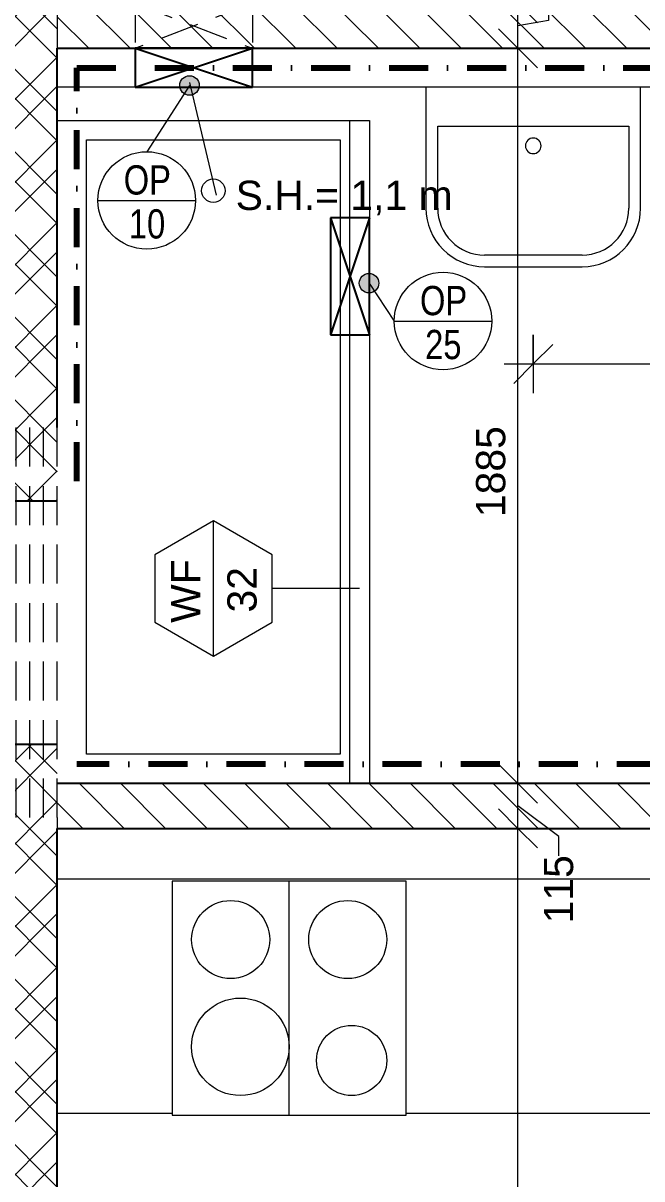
# Model space of a CAD drawing. Header units: millimetres. Extents: x -7705 to 38927, y -2985 to 72287.
# Drawn here: x -5389 to -3804, y 59916 to 62880 of the extents above; entities that cross this region are included whole.
import ezdxf

# ---------------------------------------------------------------- set-up
doc = ezdxf.new("R2010")
doc.units = ezdxf.units.MM
doc.linetypes.add('HA_Dash_3mm-S1mm', pattern=[150, 100, -50])
doc.linetypes.add('HA_DashDot_4mm-S1mm', pattern=[200, 100, -50, 0, -50])
for name, color, linetype, lineweight in [('A-____-____-DIMS', 9, 'Continuous', 5), ('A-____-____-DIMS-50', 9, 'Continuous', 5), ('A-DETL-____-OTLN', 9, 'Continuous', 25), ('A-GENM-____-HDLN', 9, 'HA_Dash_3mm-S1mm', 9), ('A-GENM-____-IDEN', 9, 'Continuous', 9), ('A-GENM-____-MCUT', 9, 'Continuous', 25), ('A-GENM-____-OTLN', 9, 'Continuous', 9), ('A-WALL-____-IDEN', 9, 'Continuous', 9), ('A-WALL-____-MCUT', 9, 'Continuous', 25), ('A-WALL-____-PATT', 9, 'Continuous', 25), ('G-____-____-TEXT', 9, 'Continuous', 5), ('I-WALL-____-MCUT', 9, 'Continuous', 25), ('I-WALL-____-OTLN', 9, 'Continuous', 9), ('P-SANR-FIXT-OTLN', 9, 'Continuous', 9), ('Q-CASE-____-OTLN', 9, 'Continuous', 9), ('Q-SPCQ-____-OTLN', 9, 'Continuous', 9)]:
    doc.layers.add(name, color=color, linetype=linetype, lineweight=lineweight)
doc.styles.add('Arial_1', font='arial.ttf', dxfattribs={"height": 75})
doc.styles.add('Arial_2', font='arial.ttf', dxfattribs={"width": 0.8, "height": 75})
doc.dimstyles.new('Inner_Dimensions', dxfattribs={"dimscale": 304.8, "dimtxt": 76.519455, "dimasz": 0.328084, "dimexe": 0.246063, "dimexo": 0.0625, "dimgap": 0.032808, "dimtad": 1, "dimdec": 0, "dimzin": 0, "dimdsep": 46, "dimtxsty": 'Arial_1', "dimblk1": 'OBLIQUE', "dimblk2": 'OBLIQUE', "dimsah": 1, "dimcen": 0.09, "dimdle": 0.246063, "dimazin": 0, "dimtfac": 1, "dimtdec": 4, "dimtix": 1, "dimtmove": 0, "dimatfit": 3, "dimfxl": 0.246063, "dimfxlon": 1, "dimtvp": 1, "dimtolj": 1, "dimtzin": 0, "dimlwd": 9, "dimlwe": 9, "dimarcsym": 2})
doc.dimstyles.new('Inner_Dimensions_1', dxfattribs={"dimscale": 304.8, "dimtxt": 76.519455, "dimasz": 0.328084, "dimexe": 0.246063, "dimexo": 0.0625, "dimgap": 0.032808, "dimtad": 1, "dimdec": 0, "dimzin": 0, "dimdsep": 46, "dimtxsty": 'Arial_1', "dimblk1": 'OBLIQUE', "dimblk2": 'OBLIQUE', "dimsah": 1, "dimcen": 0.09, "dimdle": 0.246063, "dimazin": 0, "dimtfac": 1, "dimtdec": 4, "dimtix": 1, "dimtmove": 2, "dimatfit": 3, "dimfxl": 0.246063, "dimfxlon": 1, "dimtvp": 1, "dimtolj": 1, "dimtzin": 0, "dimlwd": 9, "dimlwe": 9, "dimarcsym": 2})
doc.dimstyles.new('Inner_Dimensions_2', dxfattribs={"dimscale": 304.8, "dimtxt": 76.519455, "dimasz": 0.328084, "dimexe": 0.246063, "dimexo": 0.0625, "dimgap": 0.032808, "dimtad": 1, "dimdec": 0, "dimzin": 0, "dimdsep": 46, "dimtxsty": 'Arial_1', "dimblk1": 'OBLIQUE', "dimblk2": 'OBLIQUE', "dimsah": 1, "dimcen": 0.09, "dimdle": 0.246063, "dimazin": 0, "dimtfac": 1, "dimtdec": 4, "dimtix": 1, "dimtmove": 1, "dimatfit": 3, "dimfxl": 0.246063, "dimfxlon": 1, "dimtvp": 1, "dimtolj": 1, "dimtzin": 0, "dimlwd": 9, "dimlwe": 9, "dimarcsym": 2})
pattern_1 = [(135, (0, 0), (-53.03301, -53.03301), [])]

# ---------------------------------------------------------------- blocks, each defined once
blk = doc.blocks.new('ABMV_Bathtub_Generic - 800x1700-V5-DPS_1NP-D')
at = {"layer": 'P-SANR-FIXT-OTLN'}
for p, q in [((75, 50), (75, 1625)), ((75, 1625), (725, 1625)), ((75, 1625), (725, 1625)), ((75, 50), (75, 1625)), ((725, 1625), (725, 50)), ((725, 1625), (725, 50)), ((725, 50), (75, 50)), ((725, 50), (75, 50)), ((800, 0), (50, 0)), ((800, 0), (50, 0))]:
    blk.add_line(p, q, dxfattribs=at)
blk.add_circle((400, 180), 30, dxfattribs=at)
blk = doc.blocks.new('ABMV_WashBasin_Generic - 550x460-1459494-DPS_1NP-D')
at = {"layer": 'P-SANR-FIXT-OTLN'}
for p, q in [((250, 510), (0, 510)), ((0, 480), (250, 480)), ((-150, 360), (-150, 50)), ((-120, 150), (-120, 360)), ((370, 360), (370, 150)), ((400, 50), (400, 360)), ((370, 150), (-120, 150))]:
    blk.add_line(p, q, dxfattribs=at)
for centre, radius, start, end in [((0, 360), 150, 90, 180), ((250, 360), 150, 360, 90), ((0, 360), 120, 90, 180), ((250, 360), 120, 360, 90), ((125, 200), 20, 90, 270), ((125, 200), 20, 270, 90)]:
    blk.add_arc(centre, radius, start, end, dxfattribs=at)
blk = doc.blocks.new('Kuchyňská_linka_sporák_ADNS - 600x600x800-1417149-DPS_1NP-D')
at = {"layer": 'Q-SPCQ-____-OTLN'}
for p, q in [((600, 600), (0, 600)), ((0, 600), (0, 0)), ((600, 600), (0, 600)), ((0, 600), (0, 300)), ((600, 0), (600, 600)), ((600, 300), (600, 600)), ((0, 300), (600, 300)), ((0, 0), (600, 0))]:
    blk.add_line(p, q, dxfattribs=at)
for centre, radius in [((175, 425), 125), ((450, 450), 100), ((450, 150), 100), ((140, 140), 90)]:
    blk.add_circle(centre, radius, dxfattribs=at)
blk = doc.blocks.new('Casework 11 - Casework 6-1459959-DPS_1NP-D')
at = {"layer": 'Q-CASE-____-OTLN'}
for p, q in [((4870.6, -11901.9), (2316.2, -11901.9)), ((2316.2, -12501.9), (2610.6, -12501.9)), ((3210.6, -12501.9), (4870.5, -12501.9))]:
    blk.add_line(p, q, dxfattribs=at)
blk = doc.blocks.new('HA_GM_Tiling_LineBased - Generic Tiles-1678942-DPS_1NP-D')
at = {"layer": 'A-GENM-____-OTLN', "linetype": 'HA_DashDot_4mm-S1mm', "lineweight": 80}
blk.add_line((50, -50), (3335, -50), dxfattribs=at)
blk = doc.blocks.new('HA_GM_Tiling_LineBased - Generic Tiles-1699753-DPS_1NP-D')
at = {"layer": 'A-GENM-____-OTLN', "linetype": 'HA_DashDot_4mm-S1mm', "lineweight": 80}
blk.add_line((50, -50), (1110, -50), dxfattribs=at)
blk = doc.blocks.new('HA_GM_Tiling_LineBased - Generic Tiles-1681290-DPS_1NP-D')
at = {"layer": 'A-GENM-____-OTLN', "linetype": 'HA_DashDot_4mm-S1mm', "lineweight": 80}
blk.add_line((50, -50), (1685, -50), dxfattribs=at)
blk = doc.blocks.new('TB_Porotherm KP7_1000mm - TB_Porotherm KP7_1000mm-1833337-DPS_1NP-D')
at = {"layer": 'A-GENM-____-HDLN'}
for p, q in [((-500, 35), (500, 35)), ((-500, 0), (500, 0)), ((-500, -35), (500, -35))]:
    blk.add_line(p, q, dxfattribs=at)
blk = doc.blocks.new('HA_GM_Opening_Rectangle_WallBased - Default-2029740-DPS_1NP-D')
at = {"layer": 'A-GENM-____-HDLN'}
for p, q in [((-25, 57.7), (-25, -57.5)), ((-24.9, 57.7), (-24.6, 57.5)), ((274.3, 57.5), (-24.9, -57.5)), ((-24.3, 57.5), (274.9, -57.5)), ((274.9, 57.7), (274.6, 57.5)), ((275, 57.7), (275, -57.5))]:
    blk.add_line(p, q, dxfattribs=at)
at = {"layer": 'A-GENM-____-MCUT', "linetype": 'HA_Dash_3mm-S1mm'}
blk.add_line((-25, 57.7), (275, 57.7), dxfattribs=at)
blk = doc.blocks.new('DIMBLOCK7-DPS_1NP-D')
at = {"layer": 'A-____-____-DIMS-50', "lineweight": 9}
for p, q in [((-4121.2, 60814.9), (-4171.2, 60864.9)), ((-4196.2, 60814.9), (-4046.2, 60814.9)), ((-4121.2, 60814.9), (-4196.2, 60814.9)), ((-4121.2, 57279.9), (-4121.2, 60814.9)), ((-4121.2, 60814.9), (-4071.2, 60764.9)), ((-4121.2, 57279.9), (-4171.2, 57329.9)), ((-4196.2, 57279.9), (-4046.2, 57279.9)), ((-4121.2, 57279.9), (-4196.2, 57279.9)), ((-4121.2, 57279.9), (-4071.2, 57229.9))]:
    blk.add_line(p, q, dxfattribs=at)
at = {"layer": 'A-____-____-DIMS-50', "color": 0, "lineweight": 9, "insert": (-4228.6, 59424), "char_height": 75, "width": 276.883, "attachment_point": 1, "rotation": 90, "line_spacing_factor": 0.941778, "style": 'Arial_1'}
blk.add_mtext('3535', dxfattribs=at)
blk = doc.blocks.new('_Oblique')
at = {"color": 0, "linetype": 'ByBlock', "lineweight": -2}
blk.add_line((-0.5, -0.5), (0.5, 0.5), dxfattribs=at)
blk = doc.blocks.new('DIMBLOCK8-DPS_1NP-D')
at = {"layer": 'A-____-____-DIMS-50', "lineweight": 9}
for p, q in [((-4121.2, 60929.9), (-4171.2, 60979.9)), ((-4196.2, 60929.9), (-4046.2, 60929.9)), ((-4121.2, 60929.9), (-4196.2, 60929.9)), ((-4121.2, 60814.9), (-4121.2, 60929.9)), ((-4121.2, 60929.9), (-4071.2, 60879.9)), ((-4016.2, 60794.5), (-4121.2, 60872.4)), ((-4121.2, 60814.9), (-4171.2, 60864.9)), ((-4196.2, 60814.9), (-4046.2, 60814.9)), ((-4121.2, 60814.9), (-4196.2, 60814.9)), ((-4121.2, 60814.9), (-4071.2, 60764.9)), ((-4016.2, 60744.5), (-4016.2, 60794.5))]:
    blk.add_line(p, q, dxfattribs=at)
at = {"layer": 'A-____-____-DIMS-50', "color": 0, "lineweight": 9, "insert": (-4054.7, 60571.4), "char_height": 75, "width": 207.662, "attachment_point": 1, "rotation": 90, "line_spacing_factor": 0.941778, "style": 'Arial_1'}
blk.add_mtext('115', dxfattribs=at)
blk = doc.blocks.new('DIMBLOCK9-DPS_1NP-D')
at = {"layer": 'A-____-____-DIMS-50', "lineweight": 9}
for p, q in [((-4121.2, 62814.9), (-4171.2, 62864.9)), ((-4196.2, 62814.9), (-4046.2, 62814.9)), ((-4121.2, 62814.9), (-4196.2, 62814.9)), ((-4121.2, 60929.9), (-4121.2, 62814.9)), ((-4121.2, 62814.9), (-4071.2, 62764.9)), ((-4121.2, 60929.9), (-4171.2, 60979.9)), ((-4196.2, 60929.9), (-4046.2, 60929.9)), ((-4121.2, 60929.9), (-4196.2, 60929.9)), ((-4121.2, 60929.9), (-4071.2, 60879.9))]:
    blk.add_line(p, q, dxfattribs=at)
at = {"layer": 'A-____-____-DIMS-50', "color": 0, "lineweight": 9, "insert": (-4228.6, 61613), "char_height": 75, "width": 276.883, "attachment_point": 1, "rotation": 90, "line_spacing_factor": 0.941778, "style": 'Arial_1'}
blk.add_mtext('1885', dxfattribs=at)
blk = doc.blocks.new('DIMBLOCK10-DPS_1NP-D')
at = {"layer": 'A-____-____-DIMS-50', "lineweight": 9}
for p, q in [((-4121.2, 62929.9), (-4171.2, 62979.9)), ((-4196.2, 62929.9), (-4046.2, 62929.9)), ((-4121.2, 62929.9), (-4196.2, 62929.9)), ((-4121.2, 62814.9), (-4121.2, 62929.9)), ((-4121.2, 62929.9), (-4071.2, 62879.9)), ((-4042.9, 62935.8), (-4042.9, 62885.8)), ((-4042.9, 62885.8), (-4121.2, 62872.4)), ((-4121.2, 62814.9), (-4171.2, 62864.9)), ((-4196.2, 62814.9), (-4046.2, 62814.9)), ((-4121.2, 62814.9), (-4196.2, 62814.9)), ((-4121.2, 62814.9), (-4071.2, 62764.9))]:
    blk.add_line(p, q, dxfattribs=at)
at = {"layer": 'A-____-____-DIMS-50', "color": 0, "lineweight": 9, "insert": (-4081.4, 62935.8), "char_height": 75, "width": 207.662, "attachment_point": 1, "rotation": 90, "line_spacing_factor": 0.941778, "style": 'Arial_1'}
blk.add_mtext('115', dxfattribs=at)
blk = doc.blocks.new('HA_TAG_GM_Products - Generic-588599-DPS_1NP-D')
at = {"layer": 'A-GENM-____-IDEN'}
blk.add_line((-2.5, 0), (2.5, 0), dxfattribs=at)
blk.add_circle((0, 0), 2.5, dxfattribs=at)
blk = doc.blocks.new('DIMBLOCK290-DPS_1NP-D')
at = {"layer": 'A-____-____-DIMS-50', "lineweight": 9}
for p, q in [((-4081.8, 62080.7), (-4081.8, 61930.7)), ((-4081.8, 62005.7), (-4081.8, 62080.7)), ((-3176.8, 62080.7), (-3176.8, 61930.7)), ((-3176.8, 62005.7), (-3176.8, 62080.7)), ((-4081.8, 62005.7), (-4031.8, 62055.7)), ((-3176.8, 62005.7), (-3126.8, 62055.7)), ((-4156.8, 62005.7), (-3176.8, 62005.7)), ((-4081.8, 62005.7), (-4131.8, 61955.7)), ((-3176.8, 62005.7), (-3226.8, 61955.7))]:
    blk.add_line(p, q, dxfattribs=at)
at = {"layer": 'A-____-____-DIMS-50', "color": 0, "lineweight": 9, "insert": (-3715.8, 62113.1), "char_height": 75, "width": 207.662, "attachment_point": 1, "line_spacing_factor": 0.941778, "style": 'Arial_1'}
blk.add_mtext('905', dxfattribs=at)
blk = doc.blocks.new('HA_TAG_WA_Partitions - Group _ Type Mark-556634-DPS_1NP-D')
at = {"layer": 'A-WALL-____-IDEN'}
for p, q in [((-1.732, 3), (-3.464, 0)), ((1.732, 3), (-1.732, 3)), ((3.464, 0), (1.732, 3)), ((-3.464, 0), (3.464, 0)), ((-3.464, 0), (-1.732, -3)), ((1.732, -3), (3.464, 0)), ((-1.732, -3), (1.732, -3))]:
    blk.add_line(p, q, dxfattribs=at)

msp = doc.modelspace()

# ---------------------------------------------------------------- hatches: boundary and pattern name
at = {"layer": 'A-GENM-____-IDEN'}
h = msp.add_hatch(color=256, dxfattribs=at)
edge = h.paths.add_edge_path()
edge.add_arc((-4962.8, 62719.7), 25, 0, 360)
h = msp.add_hatch(color=256, dxfattribs=at)
edge = h.paths.add_edge_path()
edge.add_arc((-4502.8, 62212.8), 25, 0, 360)
at = {"layer": 'A-WALL-____-PATT', "lineweight": 5}
h = msp.add_hatch(dxfattribs=at)
h.set_pattern_fill('FP_1', color=256, style=0, pattern_type=2)
h.set_pattern_definition([(45, (0, 0), (-106.06602, 106.06602), []), (45, (75, 0), (-106.06602, 106.06602), []), (315, (0, 0), (106.06602, 106.06602), []), (315, (75, 0), (106.06602, 106.06602), [])])
h.paths.add_polyline_path([(-5741.8, 57279.9), (-5301.8, 57279.9), (-5301.8, 58404.9), (-5741.8, 58404.9)])
h.paths.add_polyline_path([(-5301.8, 59404.9), (-5301.8, 61029.9), (-5741.8, 61029.9), (-5741.8, 59404.9)])
h.paths.add_polyline_path([(-5521.8, 61654.9), (-5301.8, 61654.9), (-5301.8, 63779.9), (-5741.8, 63779.9), (-5741.8, 61654.9), (-5546.8, 61654.9)])
h.paths.add_polyline_path([(-5741.8, 64779.9), (-5301.8, 64779.9), (-5301.8, 66969.9), (-5741.8, 66969.9), (-5741.8, 64782)])
h = msp.add_hatch(dxfattribs=at)
h.set_pattern_fill('FP_3', color=256, style=0, pattern_type=2)
h.set_pattern_definition(pattern_1)
h.paths.add_polyline_path([(-5301.8, 62814.9), (-4551.8, 62814.9), (-4551.8, 62929.9), (-5301.8, 62929.9), (-5301.8, 62823.4)])
h = msp.add_hatch(dxfattribs=at)
h.set_pattern_fill('FP_3', color=256, style=0, pattern_type=2)
h.set_pattern_definition(pattern_1)
h.paths.add_polyline_path([(-3566.8, 62814.9), (-1916.8, 62814.9), (-1916.8, 62929.9), (-4551.8, 62929.9), (-4551.8, 62814.9)])
h = msp.add_hatch(dxfattribs=at)
h.set_pattern_fill('FP_3', color=256, style=0, pattern_type=2)
h.set_pattern_definition(pattern_1)
h.paths.add_polyline_path([(-5301.8, 60814.9), (-1426.8, 60814.9), (-1426.8, 60929.9), (-5301.8, 60929.9), (-5301.8, 60864.8)])
h.paths.add_polyline_path([(23.2, 60814.9), (23.2, 60929.9), (-126.8, 60929.9), (-126.8, 60814.9)])

# ---------------------------------------------------------------- linework, layer by layer
at = {"layer": 'A-DETL-____-OTLN'}
for p, q in [((-4801.8, 62814.9), (-5101.8, 62814.9)), ((-5101.8, 62814.9), (-5101.8, 62714.9)), ((-5101.8, 62714.9), (-4801.8, 62814.9)), ((-5101.8, 62814.9), (-4801.8, 62714.9)), ((-4801.8, 62714.9), (-4801.8, 62814.9)), ((-5101.8, 62714.9), (-4801.8, 62714.9)), ((-4601.8, 62380), (-4601.8, 62080)), ((-4501.8, 62380), (-4601.8, 62380)), ((-4601.8, 62380), (-4501.8, 62080)), ((-4501.8, 62380), (-4601.8, 62080)), ((-4501.8, 62080), (-4501.8, 62380)), ((-4601.8, 62080), (-4501.8, 62080))]:
    msp.add_line(p, q, dxfattribs=at)
at = {"layer": 'A-GENM-____-IDEN'}
for p, q in [((-4962.8, 62719.7), (-5072.5, 62549.9)), ((-4502.8, 62212.8), (-4438.2, 62115.6))]:
    msp.add_line(p, q, dxfattribs=at)
for centre in [(-4962.8, 62719.7), (-4502.8, 62212.8)]:
    msp.add_circle(centre, 25, dxfattribs=at)
at = {"layer": 'A-WALL-____-IDEN'}
msp.add_line((-4526.8, 61429.9), (-4751.4, 61429.9), dxfattribs=at)
at = {"layer": 'A-WALL-____-MCUT', "lineweight": 9}
for p, q in [((-5301.8, 62929.9), (-5301.8, 62814.9)), ((-5301.8, 60842.4), (-5301.8, 60814.9))]:
    msp.add_line(p, q, dxfattribs=at)
at = {"layer": 'A-WALL-____-MCUT'}
for p, q in [((-5301.8, 61842.5), (-5301.8, 62814.9)), ((-5521.8, 61654.9), (-5301.8, 61654.9)), ((-5301.8, 61029.9), (-5521.8, 61029.9)), ((-5301.8, 59530), (-5301.8, 60814.9))]:
    msp.add_line(p, q, dxfattribs=at)
at = {"layer": 'G-____-____-TEXT', "color": 250, "lineweight": 9}
msp.add_line((-4963.1, 62727.6), (-4894.6, 62438), dxfattribs=at)
at = {"layer": 'I-WALL-____-MCUT'}
for p, q in [((-5301.8, 62814.9), (-3566.8, 62814.9)), ((-1916.8, 60929.9), (-5301.8, 60929.9)), ((-5301.8, 60814.9), (-1526.8, 60814.9))]:
    msp.add_line(p, q, dxfattribs=at)
at = {"layer": 'I-WALL-____-OTLN'}
for p, q in [((-3566.8, 62714.9), (-5301.8, 62714.9)), ((-4551.8, 62629.9), (-4501.8, 62629.9)), ((-4551.8, 60929.9), (-4551.8, 62629.9)), ((-4501.8, 62629.9), (-4501.8, 60929.9))]:
    msp.add_line(p, q, dxfattribs=at)

# ---------------------------------------------------------------- block references
at = {"layer": 'A-GENM-____-IDEN', "xscale": 49.99999999999998, "yscale": 49.99999999999998, "zscale": 49.99999999999998}
for p in [(-5072.5, 62424.9), (-4313.2, 62115.6)]:
    msp.add_blockref('HA_TAG_GM_Products - Generic-588599-DPS_1NP-D', p, dxfattribs=at)
at = {"layer": 'A-GENM-____-OTLN', "linetype": 'HA_Dash_3mm-S1mm'}
msp.add_blockref('HA_GM_Opening_Rectangle_WallBased - Default-2029740-DPS_1NP-D', (-5076.8, 62872.4), dxfattribs=at)
at = {"layer": 'A-GENM-____-OTLN', "linetype": 'HA_DashDot_4mm-S1mm', "lineweight": 80}
for name, p, rotation in [('HA_GM_Tiling_LineBased - Generic Tiles-1699753-DPS_1NP-D', (-5301.8, 61654.9), 89.9999999999999), ('HA_GM_Tiling_LineBased - Generic Tiles-1678942-DPS_1NP-D', (-1916.8, 60929.9), 180)]:
    msp.add_blockref(name, p, dxfattribs=dict(at, rotation=rotation))
msp.add_blockref('HA_GM_Tiling_LineBased - Generic Tiles-1681290-DPS_1NP-D', (-5301.8, 62814.9), dxfattribs=at)
at = {"layer": 'A-GENM-____-OTLN', "rotation": 89.99999999999945}
for p in [(-5406.8, 61342.4), (-5336.8, 61342.4)]:
    msp.add_blockref('TB_Porotherm KP7_1000mm - TB_Porotherm KP7_1000mm-1833337-DPS_1NP-D', p, dxfattribs=at)
at = {"layer": 'A-WALL-____-IDEN', "xscale": 49.99999999999998, "yscale": 49.99999999999998, "zscale": 49.99999999999998, "rotation": 90.00000000000001}
msp.add_blockref('HA_TAG_WA_Partitions - Group _ Type Mark-556634-DPS_1NP-D', (-4901.4, 61429.9), dxfattribs=at)
at = {"layer": 'P-SANR-FIXT-OTLN', "rotation": 180}
for name, p in [('ABMV_WashBasin_Generic - 550x460-1459494-DPS_1NP-D', (-3956.8, 62764.9)), ('ABMV_Bathtub_Generic - 800x1700-V5-DPS_1NP-D', (-4501.8, 62629.9))]:
    msp.add_blockref(name, p, dxfattribs=at)
at = {"layer": 'Q-CASE-____-OTLN'}
msp.add_blockref('Casework 11 - Casework 6-1459959-DPS_1NP-D', (-7618, 72586.8), dxfattribs=at)
at = {"layer": 'Q-SPCQ-____-OTLN', "rotation": 89.9999999999999}
msp.add_blockref('Kuchyňská_linka_sporák_ADNS - 600x600x800-1417149-DPS_1NP-D', (-4407.4, 60079.9), dxfattribs=at)

# ---------------------------------------------------------------- texts
at = {"layer": 'A-GENM-____-IDEN', "lineweight": 5, "char_height": 75, "attachment_point": 1, "style": 'Arial_2'}
for s, insert, width in [('OP', (-5131.5, 62515), 147.51), ('10', (-5118.3, 62402.3), 115.443), ('OP', (-4372.2, 62205.7), 147.51), ('25', (-4359, 62093), 115.443)]:
    msp.add_mtext(s, dxfattribs=dict(at, insert=insert, width=width))
at = {"layer": 'A-WALL-____-IDEN', "lineweight": 5, "char_height": 75, "attachment_point": 1, "rotation": 90, "style": 'Arial_1'}
for s, insert, width in [('WF', (-5010.4, 61341.9), 208.439), ('32', (-4865.9, 61368.4), 144.304)]:
    msp.add_mtext(s, dxfattribs=dict(at, insert=insert, width=width))
at = {"layer": 'G-____-____-TEXT', "color": 7, "lineweight": 9, "insert": (-4844.6, 62475.5), "char_height": 75, "width": 685.443, "attachment_point": 1, "style": 'Arial_1'}
msp.add_mtext('S.H.= 1,1 m', dxfattribs=at)

# ---------------------------------------------------------------- dimensions: what is measured, and where the dimension line sits
at = {"layer": 'A-____-____-DIMS', "lineweight": 9}
for base, p1, p2, dimstyle, override, picture, middle in [((-4121.2, 62929.9), (-4196.2, 62814.9), (-4196.2, 62929.9), 'Inner_Dimensions_2', {"dimpost": '<>', "dimfxl": 115}, 'DIMBLOCK10-DPS_1NP-D', (-4031.4, 63039.7)), ((-4121.2, 62814.9), (-4196.2, 60929.9), (-4196.2, 62814.9), 'Inner_Dimensions_1', {"dimpost": '<>', "dimfxl": 1884.999999}, 'DIMBLOCK9-DPS_1NP-D', (-4178.6, 61751.4)), ((-4121.2, 60929.9), (-4196.2, 60814.9), (-4196.2, 60929.9), 'Inner_Dimensions_2', {"dimpost": '<>', "dimfxl": 115}, 'DIMBLOCK8-DPS_1NP-D', (-4004.7, 60675.2)), ((-4121.2, 60814.9), (-4196.2, 57279.9), (-4196.2, 60814.9), 'Inner_Dimensions_1', {"dimpost": '<>', "dimfxl": 3535}, 'DIMBLOCK7-DPS_1NP-D', (-4178.6, 59562.4))]:
    dim = msp.add_linear_dim(base=base, p1=p1, p2=p2, angle=90, dimstyle=dimstyle, override=override, dxfattribs=at)
    dim.commit()
    dim.dimension.update_dxf_attribs({"geometry": picture, "text_midpoint": middle, "dimtype": 160, "text_rotation": 90})
dim = msp.add_linear_dim(base=(-3176.8, 62005.7), p1=(-4081.8, 62080.7), p2=(-3176.8, 62080.7), dimstyle='Inner_Dimensions', override={"dimpost": '<>', "dimfxl": 905}, dxfattribs=at)
dim.commit()
dim.dimension.update_dxf_attribs({"geometry": 'DIMBLOCK290-DPS_1NP-D', "text_midpoint": (-3629.3, 62054)})

doc.saveas('drawing.dxf')
